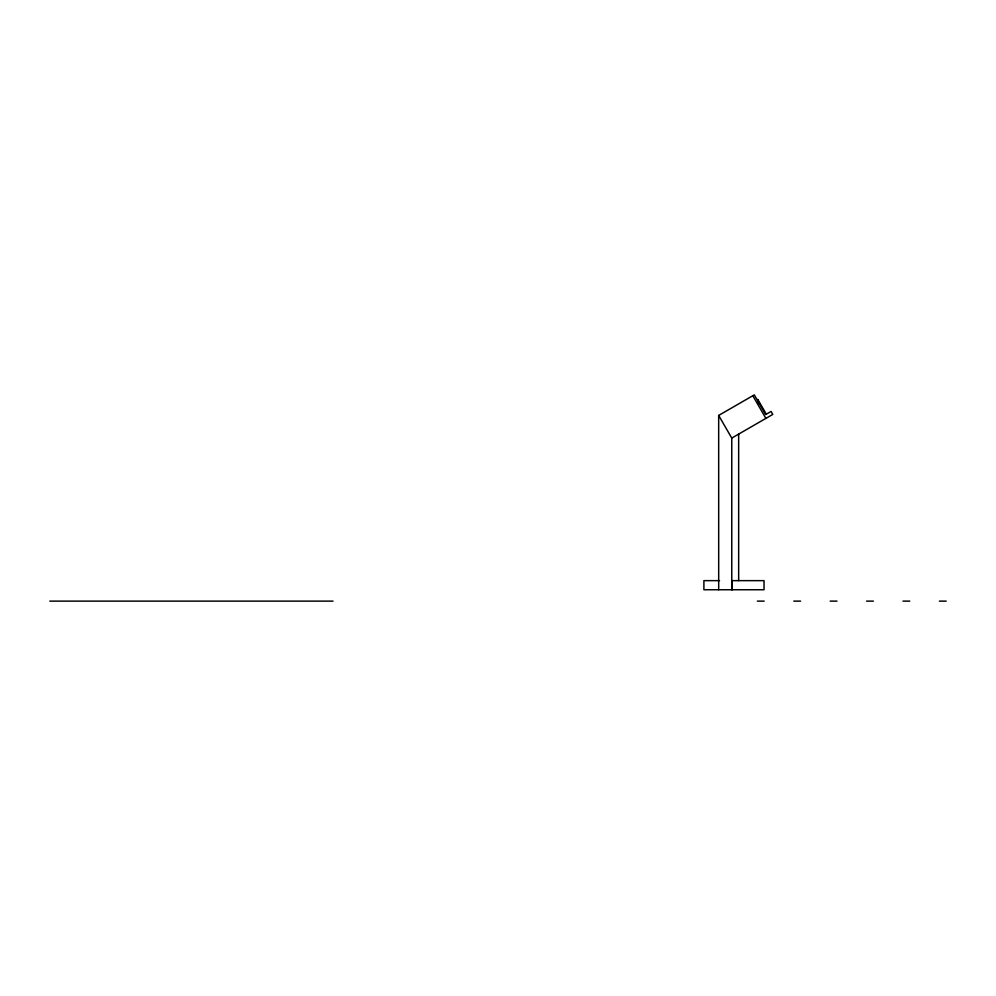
<?xml version="1.0" encoding="UTF-8"?>
<svg xmlns="http://www.w3.org/2000/svg" width="996" height="996" viewBox="0 0 996 996"><rect width="100%" height="100%" fill="white"/><g stroke="black" fill="none" stroke-linecap="round" stroke-linejoin="round"><path stroke-width="1.49" d="M718.689 589.744L718.676 415.432L754.283 394.877L765.663 414.585L771.078 411.46L772.784 414.411L731.761 438.091L731.774 589.744M719.548 580.643L703.898 580.643L703.898 589.744L764.032 589.744L764.032 580.643L731.774 580.643M49.8 601.123L333.05 601.123M757.371 601.123L764.181 601.123M793.775 601.123L800.585 601.123M830.178 601.123L836.989 601.123M866.582 601.123L873.392 601.123M902.986 601.123L909.784 601.123M939.377 601.123L946.188 601.123M766.322 414.199L757.782 399.421L758.691 403.828M752.802 395.736L765.887 418.395M718.676 415.432L731.761 438.091M738.659 434.119L738.659 580.643M732.147 580.643L732.147 589.744"/></g></svg>
